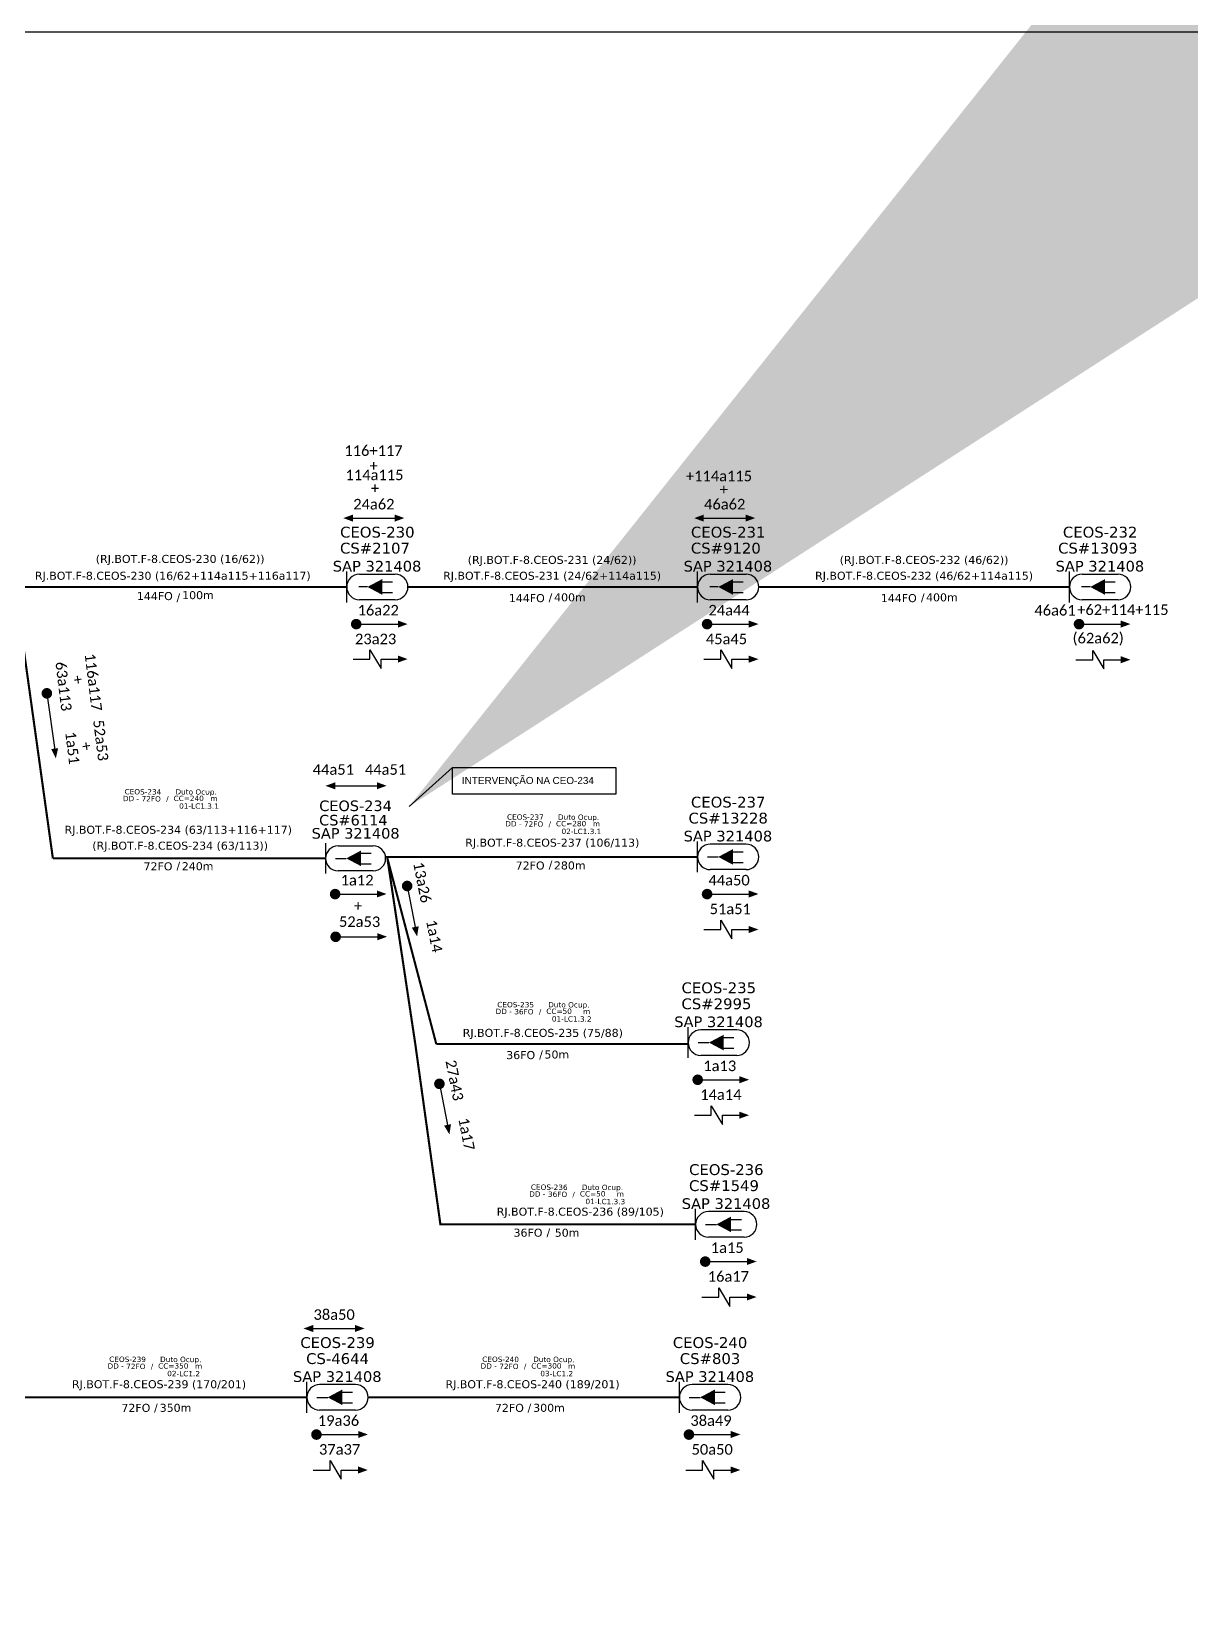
# Model space of a CAD drawing. Extents: x -4 to 1788, y 1 to 595.
# Drawn here: x 448.5 to 666, y 298.3 to 595.3 of the extents above; entities that cross this region are included whole.
import ezdxf
from ezdxf.enums import TextEntityAlignment as Align

# ---------------------------------------------------------------- set-up
doc = ezdxf.new("R2010")
doc.units = 0
doc.layers.add('10.4-Postes', color=1, linetype='Continuous', lineweight=0)
doc.layers.add('40.1-ETIQUETAS', color=1, linetype='Continuous', lineweight=20)
for name, color, linetype in [('20.4-CEOS', 1, 'Continuous'), ('20.5-CABO AÉREO', 1, 'Continuous'), ('20.5-CEO', 1, 'Continuous'), ('label_cabos', 7, 'Continuous'), ('SETA', 7, 'Continuous')]:
    doc.layers.add(name, color=color, linetype=linetype)
doc.styles.add('ARIAL', font='arial.ttf')
doc.styles.add('MtXpl_Calibri', font='calibri.ttf')
doc.styles.add('ROMANS', font='romans.shx')
doc.styles.add('siredit', font='verdana.ttf')
doc.dimstyles.new('CL', dxfattribs={"dimtxt": 1, "dimasz": 2, "dimexe": 0.18, "dimexo": 0.0625, "dimgap": 0.09, "dimtad": 0, "dimdec": 0, "dimrnd": 1, "dimzin": 0, "dimdsep": 46, "dimtxsty": 'siredit', "dimblk": 'NONE', "dimcen": 0, "dimse1": 1, "dimse2": 1, "dimsd1": 1, "dimsd2": 1, "dimclrt": 7, "dimadec": 0, "dimazin": 0, "dimtfac": 1, "dimtdec": 0, "dimtofl": 0, "dimtmove": 0, "dimatfit": 3, "dimfxl": 0, "dimtolj": 1, "dimtzin": 0, "dimarcsym": 0})

# ---------------------------------------------------------------- blocks, each defined once
blk = doc.blocks.new('Inst CB DT OCUP CFOA-SM-DD-S-72')
at = {"layer": 'label_cabos', "color": 0, "style": 'siredit'}
for tag, flags, p in [('ID_ATIVIDADE', 3, (1.31, 2.67)), ('FATOR', 1, (11.56, 2.55))]:
    blk.add_attdef(tag, text='', height=1, rotation=359.69, dxfattribs=dict(at, flags=flags)).set_placement(p, align=Align.MIDDLE_CENTER)
for tag, p in [('TIPO_CABO', (1.11, 0)), ('DESTINO_CABO', (3.13, 1.26)), ('CABO', (4.69, -0.05)), ('/', (7.71, -0.05)), ('LANCE', (10.41, 0.02)), ('TIPO_CABO', (13.11, 1.24)), ('UND', (16.46, 0)), ('FID', (13.65, -1.41))]:
    blk.add_attdef(tag, text='', height=1, rotation=359.69, dxfattribs=at).set_placement(p, align=Align.MIDDLE_CENTER)
blk.add_attdef('QTDE', (11.93, -0.45), '', height=1, rotation=359.69, dxfattribs=at)
blk = doc.blocks.new('Inst CB DT OCUP CFOA-SM-DD-S-36')
at = {"layer": 'label_cabos', "color": 0, "style": 'siredit'}
for tag, flags, p in [('ID_ATIVIDADE', 3, (1.31, 2.67)), ('FATOR', 1, (11.56, 2.55))]:
    blk.add_attdef(tag, text='', height=1, rotation=359.69, dxfattribs=dict(at, flags=flags)).set_placement(p, align=Align.MIDDLE_CENTER)
for tag, p in [('TIPO_CABO', (1.11, 0)), ('DESTINO_CABO', (3.13, 1.26)), ('CABO', (4.69, -0.05)), ('/', (7.71, -0.05)), ('LANCE', (10.41, 0.02)), ('TIPO_CABO', (13.11, 1.24)), ('UND', (16.46, 0)), ('FID', (13.65, -1.41))]:
    blk.add_attdef(tag, text='', height=1, rotation=359.69, dxfattribs=at).set_placement(p, align=Align.MIDDLE_CENTER)
blk.add_attdef('QTDE', (11.93, -0.45), '', height=1, rotation=359.69, dxfattribs=at)
blk = doc.blocks.new('_None')
blk = doc.blocks.new('*U100')
at = {"color": 3}
blk.add_lwpolyline([(0.0000405, 0.000041), (0.0001936, 0.000041), (0.0001936, 0.0000158), (0.0000405, 0.0000158)], close=True, dxfattribs=at)
at = {"color": 3, "style": 'ARIAL'}
blk.add_attdef('SERVIÇO_EM_EMENDA_EXIST', text='', height=0.00000666, dxfattribs=at).set_placement((0.0001321, 0.0000254), align=Align.RIGHT)
blk.add_attdef('FID', (0.0001344, 0.0000254), '', height=0.00000666, dxfattribs=at)
at = {"layer": '10.4-Postes', "lineweight": 0, "style": 'ROMANS'}
for tag, p, flags in [('ID_ATIVIDADE', (-0.0000068, -0.0000086), 3), ('QTDE', (-0.000006, -0.000014), 3), ('FATOR', (-0.0000019, -0.0000113), 1)]:
    blk.add_attdef(tag, p, '', height=0.00000209, dxfattribs=dict(at, flags=flags))
at = {"color": 3}
blk.add_leader([(-0.0000002, 0.0000042), (0.0000405, 0.000041)], dimstyle='CL', override={"dimgap": 0.09, "dimtad": 0}, dxfattribs=at)

msp = doc.modelspace()

# ---------------------------------------------------------------- linework, layer by layer
at = {"color": 7}
msp.add_lwpolyline([(-3.83, 595.26), (837.17, 595.26), (837.17, 1.26), (-3.83, 1.26)], close=True, dxfattribs=at)
at = {"color": 7, "const_width": 0.99}
for points in [[(508.89, 484.22, 1), (509.88, 484.22, 1)], [(574.69, 484.22, 1), (575.68, 484.22, 1)], [(644.45, 484.22, 1), (645.44, 484.22, 1)], [(518.84, 435.63, 1), (519.03, 434.66, 1)]]:
    msp.add_lwpolyline(points, format="xyb", close=True, dxfattribs=at)
at = {"color": 7}
for points in [[(511.96, 477.67), (511.96, 479.42), (514.05, 475.92), (514.05, 477.67)], [(577.76, 477.65), (577.76, 479.4), (579.85, 475.9), (579.85, 477.65)], [(647.52, 477.55), (647.52, 479.3), (649.61, 475.81), (649.61, 477.55)]]:
    msp.add_lwpolyline(points, dxfattribs=at)
at = {"color": 0, "const_width": 0.99}
for points in [[(451.3, 471.74, 1), (451.42, 470.75, 1)], [(504.93, 433.62, 1), (505.92, 433.62, 1)], [(574.69, 433.62, 1), (575.68, 433.62, 1)], [(505.03, 425.62, 1), (506.02, 425.62, 1)], [(524.89, 398.54, 1), (525.08, 397.57, 1)], [(572.93, 398.82, 1), (573.92, 398.82, 1)], [(574.34, 364.74, 1), (575.33, 364.74, 1)], [(501.43, 332.32, 1), (502.42, 332.32, 1)], [(571.29, 332.32, 1), (572.28, 332.32, 1)]]:
    msp.add_lwpolyline(points, format="xyb", close=True, dxfattribs=at)
at = {"color": 0}
for points in [[(577.74, 426.98), (577.74, 428.73), (579.83, 425.23), (579.84, 426.98)], [(575.98, 392.18), (575.98, 393.93), (578.08, 390.43), (578.08, 392.18)], [(577.39, 358.1), (577.39, 359.85), (579.48, 356.35), (579.48, 358.1)], [(504.48, 325.68), (504.48, 327.43), (506.58, 323.94), (506.58, 325.68)], [(574.35, 325.68), (574.35, 327.43), (576.44, 323.94), (576.44, 325.68)]]:
    msp.add_lwpolyline(points, dxfattribs=at)
at = {"layer": '20.4-CEOS', "color": 7}
for p, q in [((509.98, 493.58), (516.69, 493.58)), ((575.78, 493.58), (582.49, 493.58)), ((645.54, 493.58), (652.25, 493.58)), ((516.69, 488.8), (509.98, 488.8)), ((582.49, 488.8), (575.78, 488.8)), ((652.25, 488.8), (645.54, 488.8))]:
    msp.add_line(p, q, dxfattribs=at)
at = {"layer": '20.4-CEOS', "color": 8}
for p, q in [((582.49, 442.99), (575.78, 442.99)), ((582.49, 438.2), (575.78, 438.2)), ((580.74, 408.18), (574.02, 408.18)), ((580.74, 403.4), (574.02, 403.4)), ((582.14, 374.11), (575.43, 374.11)), ((582.14, 369.32), (575.43, 369.32)), ((509.24, 341.69), (502.52, 341.69)), ((579.1, 341.69), (572.38, 341.69)), ((509.24, 336.9), (502.52, 336.9)), ((579.1, 336.9), (572.38, 336.9))]:
    msp.add_line(p, q, dxfattribs=at)
at = {"layer": '20.4-CEOS', "color": 7}
for points in [[(507.59, 488.3), (507.59, 494.08)], [(573.39, 488.3), (573.39, 494.08)], [(643.15, 488.3), (643.15, 494.08)], [(511.48, 491.19), (509.87, 491.19)], [(514.13, 492.14), (516.17, 492.14)], [(514.13, 490.15), (516.17, 490.15)], [(577.28, 491.19), (575.67, 491.19)], [(579.93, 492.14), (581.97, 492.14)], [(579.93, 490.15), (581.97, 490.15)], [(647.04, 491.19), (645.43, 491.19)], [(649.69, 492.14), (651.73, 492.14)], [(649.69, 490.15), (651.73, 490.15)]]:
    msp.add_lwpolyline(points, dxfattribs=at)
for points in [[(511.48, 491.19, 0, 2.95, 0), (514.26, 491.19, 2.95, 2.95, 0)], [(577.28, 491.19, 0, 2.95, 0), (580.05, 491.19, 2.95, 2.95, 0)], [(647.04, 491.19, 0, 2.95, 0), (649.81, 491.19, 2.95, 2.95, 0)]]:
    msp.add_lwpolyline(points, format="xyseb", dxfattribs=at)
at = {"layer": '20.4-CEOS', "color": 8}
for points in [[(573.39, 437.71), (573.39, 443.48)], [(575.24, 440.59), (577.28, 440.59)], [(579.93, 441.54), (581.97, 441.54)], [(579.93, 439.55), (581.97, 439.55)], [(571.63, 402.91), (571.63, 408.68)], [(573.49, 405.79), (575.53, 405.79)], [(578.17, 406.74), (580.21, 406.74)], [(578.17, 404.75), (580.21, 404.75)], [(573.04, 368.83), (573.04, 374.6)], [(574.89, 371.71), (576.93, 371.71)], [(579.58, 372.66), (581.62, 372.66)], [(579.58, 370.67), (581.62, 370.67)], [(500.13, 336.41), (500.13, 342.18)], [(569.99, 336.41), (569.99, 342.18)], [(501.99, 339.3), (504.03, 339.3)], [(506.67, 340.24), (508.71, 340.24)], [(571.85, 339.3), (573.89, 339.3)], [(576.54, 340.24), (578.57, 340.24)], [(506.67, 338.25), (508.71, 338.25)], [(576.54, 338.25), (578.57, 338.25)]]:
    msp.add_lwpolyline(points, dxfattribs=at)
at = {"layer": '20.4-CEOS', "color": 5}
for points in [[(505.48, 440.32), (507.52, 440.32)], [(510.17, 441.27), (512.21, 441.27)], [(510.17, 439.28), (512.21, 439.28)]]:
    msp.add_lwpolyline(points, dxfattribs=at)
msp.add_lwpolyline([(507.52, 440.32, 0, 2.95, 0), (510.3, 440.32, 2.95, 2.95, 0)], format="xyseb", dxfattribs=at)
at = {"layer": '20.4-CEOS', "color": 8}
for points in [[(577.28, 440.59, 0, 2.95, 0), (580.05, 440.59, 2.95, 2.95, 0)], [(575.53, 405.79, 0, 2.95, 0), (578.3, 405.79, 2.95, 2.95, 0)], [(576.93, 371.71, 0, 2.95, 0), (579.7, 371.71, 2.95, 2.95, 0)], [(504.03, 339.3, 0, 2.95, 0), (506.8, 339.3, 2.95, 2.95, 0)], [(573.89, 339.3, 0, 2.95, 0), (576.66, 339.3, 2.95, 2.95, 0)]]:
    msp.add_lwpolyline(points, format="xyseb", dxfattribs=at)
at = {"layer": '20.4-CEOS', "color": 7}
for centre, start, end in [((509.98, 491.19), 90, 270), ((516.69, 491.19), 270, 90), ((575.78, 491.19), 90, 270), ((582.49, 491.19), 270, 90), ((645.54, 491.19), 90, 270), ((652.25, 491.19), 270, 90)]:
    msp.add_arc(centre, 2.39, start, end, dxfattribs=at)
at = {"layer": '20.4-CEOS', "color": 8}
for centre, start, end in [((575.78, 440.59), 90, 270), ((582.49, 440.59), 270, 90), ((574.02, 405.79), 90, 270), ((580.74, 405.79), 270, 90), ((575.43, 371.71), 90, 270), ((582.14, 371.71), 270, 90), ((502.52, 339.3), 90, 270), ((509.24, 339.3), 270, 90), ((572.38, 339.3), 90, 270), ((579.1, 339.3), 270, 90)]:
    msp.add_arc(centre, 2.39, start, end, dxfattribs=at)
at = {"layer": '20.5-CABO AÉREO', "color": 7, "ltscale": 50, "const_width": 0.4}
for points in [[(445.37, 491.19), (507.59, 491.19)], [(519.09, 491.19), (573.39, 491.19)], [(584.89, 491.19), (643.15, 491.19)], [(515.19, 440.59), (515.16, 440.59), (524.4, 405.51)], [(515.13, 440.59), (573.39, 440.59)], [(515.19, 440.59), (520.46, 405.51), (525.17, 371.71), (573.04, 371.71)], [(524.4, 405.51), (571.65, 405.51)], [(441.77, 339.3), (500.13, 339.3)], [(511.63, 339.3), (569.99, 339.3)]]:
    msp.add_lwpolyline(points, dxfattribs=at)
at = {"layer": '20.5-CABO AÉREO', "color": 5, "ltscale": 50, "const_width": 0.4}
for points in [[(445.43, 491.19), (445.4, 491.19), (452.49, 440.31)], [(452.49, 440.31), (503.64, 440.31)]]:
    msp.add_lwpolyline(points, dxfattribs=at)
at = {"layer": '20.5-CEO', "color": 5}
for p, q in [((505.99, 442.65), (512.56, 442.65)), ((512.56, 437.97), (505.99, 437.97))]:
    msp.add_line(p, q, dxfattribs=at)
msp.add_lwpolyline([(503.64, 443.14), (503.64, 437.49)], dxfattribs=at)
for centre, start, end in [((505.99, 440.31), 90, 270), ((512.56, 440.31), 270, 90)]:
    msp.add_arc(centre, 2.34, start, end, dxfattribs=at)
at = {"layer": 'SETA', "color": 7}
for points in [[(508.77, 504.09), (517.28, 504.09)], [(574.57, 504.09), (583.08, 504.09)], [(509.39, 484.22), (517.9, 484.22)], [(575.18, 484.22), (583.7, 484.22)], [(644.94, 484.22), (653.46, 484.22)], [(508.8, 477.67), (511.96, 477.67)], [(514.05, 477.67), (517.21, 477.67)], [(574.6, 477.65), (577.76, 477.65)], [(579.85, 477.65), (583.01, 477.65)], [(644.36, 477.55), (647.52, 477.55)], [(649.61, 477.55), (652.77, 477.55)], [(505.42, 433.62), (513.94, 433.62)], [(505.53, 425.62), (514.04, 425.62)]]:
    msp.add_lwpolyline(points, dxfattribs=at)
at = {"layer": 'SETA', "color": 0}
for points in [[(451.36, 471.24), (452.9, 460.21)], [(505.44, 453.91), (513.95, 453.91)], [(518.93, 435.14), (520.57, 426.79)], [(575.18, 433.62), (583.7, 433.62)], [(574.58, 426.98), (577.74, 426.98)], [(579.84, 426.98), (583, 426.98)], [(524.99, 398.05), (526.63, 389.7)], [(573.43, 398.82), (581.94, 398.82)], [(572.82, 392.18), (575.98, 392.18)], [(578.08, 392.18), (581.24, 392.18)], [(574.83, 364.74), (583.34, 364.74)], [(574.23, 358.1), (577.39, 358.1)], [(579.48, 358.1), (582.64, 358.1)], [(501.31, 352.2), (509.82, 352.2)], [(501.93, 332.32), (510.44, 332.32)], [(571.79, 332.32), (580.3, 332.32)], [(501.32, 325.68), (504.48, 325.68)], [(506.58, 325.68), (509.74, 325.68)], [(571.19, 325.68), (574.35, 325.68)], [(576.44, 325.68), (579.6, 325.68)]]:
    msp.add_lwpolyline(points, dxfattribs=at)
at = {"layer": 'SETA', "color": 7}
for points in [[(508.77, 504.75), (506.96, 504.09), (508.77, 503.43)], [(516.6, 504.76), (518.41, 504.1), (516.6, 503.44)], [(574.57, 504.75), (572.76, 504.09), (574.57, 503.43)], [(582.4, 504.76), (584.21, 504.1), (582.4, 503.44)], [(517.21, 484.89), (519.03, 484.23), (517.21, 483.57)], [(583.01, 484.89), (584.83, 484.23), (583.01, 483.57)], [(652.77, 484.89), (654.59, 484.23), (652.77, 483.57)], [(517.21, 478.33), (519.03, 477.67), (517.21, 477.01)], [(583.01, 478.31), (584.83, 477.65), (583.01, 476.99)], [(652.77, 478.21), (654.59, 477.55), (652.77, 476.89)], [(513.25, 434.3), (515.07, 433.64), (513.25, 432.98)], [(513.36, 426.29), (515.17, 425.63), (513.36, 424.97)]]:
    msp.add_solid(points, dxfattribs=at)
at = {"layer": 'SETA', "color": 0}
for points in [[(453.48, 460.97), (453.05, 459.08), (452.17, 460.8)], [(505.44, 453.25), (503.63, 453.91), (505.44, 454.57)], [(513.27, 454.59), (515.08, 453.93), (513.27, 453.27)], [(583.01, 434.3), (584.83, 433.64), (583.01, 432.98)], [(521.1, 427.59), (520.8, 425.68), (519.81, 427.34)], [(583, 427.64), (584.81, 426.98), (583, 426.32)], [(581.26, 399.49), (583.07, 398.83), (581.26, 398.17)], [(581.24, 392.84), (583.05, 392.18), (581.24, 391.52)], [(527.16, 390.5), (526.86, 388.59), (525.86, 390.24)], [(582.66, 365.42), (584.48, 364.76), (582.66, 364.1)], [(582.64, 358.76), (584.46, 358.1), (582.64, 357.44)], [(501.31, 352.86), (499.5, 352.2), (501.31, 351.54)], [(509.14, 352.87), (510.95, 352.21), (509.14, 351.55)], [(509.75, 333), (511.57, 332.34), (509.75, 331.68)], [(579.62, 333), (581.43, 332.34), (579.62, 331.68)], [(509.74, 326.34), (511.55, 325.68), (509.74, 325.02)], [(579.6, 326.34), (581.42, 325.68), (579.6, 325.02)]]:
    msp.add_solid(points, dxfattribs=at)

# ---------------------------------------------------------------- block references
at = {"color": 0, "lineweight": 0, "xscale": 199999.9999999376, "yscale": 199999.9999999376, "zscale": 199999.9999999376}
msp.add_blockref('*U100', (519.32, 449.17), dxfattribs=at).add_auto_attribs({'SERVIÇO_EM_EMENDA_EXIST': 'INTERVENÇÃO NA', 'FID': 'CEO-234'})
at = {"color": 6, "lineweight": 0}
ref = msp.add_blockref('Inst CB DT OCUP CFOA-SM-DD-S-72', (466.25, 451.54), dxfattribs=at)
ref.add_attrib('DESTINO_CABO', 'CEOS-234', dxfattribs={"layer": 'label_cabos', "color": 0, "height": 1, "rotation": 359.69, "style": 'siredit'}).set_placement((469.38, 452.8), align=Align.MIDDLE_CENTER)
ref.add_attrib('TIPO_CABO', 'Duto Ocup.', dxfattribs={"layer": 'label_cabos', "color": 0, "height": 1, "rotation": 359.69, "style": 'siredit'}).set_placement((479.36, 452.78), align=Align.MIDDLE_CENTER)
ref.add_attrib('/', '/', dxfattribs={"layer": 'label_cabos', "color": 0, "height": 1, "rotation": 359.69, "style": 'siredit'}).set_placement((473.96, 451.48), align=Align.MIDDLE_CENTER)
ref.add_attrib('FID', '01-LC1.3.1', dxfattribs={"layer": 'label_cabos', "color": 0, "height": 1, "rotation": 359.69, "style": 'siredit'}).set_placement((479.9, 450.12), align=Align.MIDDLE_CENTER)
ref.add_attrib('LANCE', 'CC=', dxfattribs={"layer": 'label_cabos', "color": 0, "height": 1, "rotation": 359.69, "style": 'siredit'}).set_placement((476.66, 451.56), align=Align.MIDDLE_CENTER)
ref.add_attrib('UND', 'm', dxfattribs={"layer": 'label_cabos', "color": 0, "height": 1, "rotation": 359.69, "style": 'siredit'}).set_placement((482.71, 451.54), align=Align.MIDDLE_CENTER)
ref.add_attrib('CABO', '72FO', dxfattribs={"layer": 'label_cabos', "color": 0, "height": 1, "rotation": 359.69, "style": 'siredit'}).set_placement((470.93, 451.48), align=Align.MIDDLE_CENTER)
ref.add_attrib('TIPO_CABO', 'DD - ', dxfattribs={"layer": 'label_cabos', "color": 0, "height": 1, "rotation": 359.69, "style": 'siredit'}).set_placement((467.36, 451.53), align=Align.MIDDLE_CENTER)
ref.add_attrib('QTDE', '240', (478.18, 451.08), dxfattribs={"layer": 'label_cabos', "color": 0, "height": 1, "rotation": 359.69, "style": 'siredit'})
ref = msp.add_blockref('Inst CB DT OCUP CFOA-SM-DD-S-72', (537.97, 446.8), dxfattribs=at)
ref.add_attrib('DESTINO_CABO', 'CEOS-237', dxfattribs={"layer": 'label_cabos', "color": 0, "height": 1, "rotation": 359.69, "style": 'siredit'}).set_placement((541.1, 448.06), align=Align.MIDDLE_CENTER)
ref.add_attrib('TIPO_CABO', 'Duto Ocup.', dxfattribs={"layer": 'label_cabos', "color": 0, "height": 1, "rotation": 359.69, "style": 'siredit'}).set_placement((551.08, 448.04), align=Align.MIDDLE_CENTER)
ref.add_attrib('/', '/', dxfattribs={"layer": 'label_cabos', "color": 0, "height": 1, "rotation": 359.69, "style": 'siredit'}).set_placement((545.68, 446.75), align=Align.MIDDLE_CENTER)
ref.add_attrib('FID', '02-LC1.3.1', dxfattribs={"layer": 'label_cabos', "color": 0, "height": 1, "rotation": 359.69, "style": 'siredit'}).set_placement((551.62, 445.38), align=Align.MIDDLE_CENTER)
ref.add_attrib('LANCE', 'CC=', dxfattribs={"layer": 'label_cabos', "color": 0, "height": 1, "rotation": 359.69, "style": 'siredit'}).set_placement((548.38, 446.82), align=Align.MIDDLE_CENTER)
ref.add_attrib('UND', 'm', dxfattribs={"layer": 'label_cabos', "color": 0, "height": 1, "rotation": 359.69, "style": 'siredit'}).set_placement((554.43, 446.8), align=Align.MIDDLE_CENTER)
ref.add_attrib('CABO', '72FO', dxfattribs={"layer": 'label_cabos', "color": 0, "height": 1, "rotation": 359.69, "style": 'siredit'}).set_placement((542.65, 446.75), align=Align.MIDDLE_CENTER)
ref.add_attrib('TIPO_CABO', 'DD - ', dxfattribs={"layer": 'label_cabos', "color": 0, "height": 1, "rotation": 359.69, "style": 'siredit'}).set_placement((539.08, 446.79), align=Align.MIDDLE_CENTER)
ref.add_attrib('QTDE', '280', (549.9, 446.34), dxfattribs={"layer": 'label_cabos', "color": 0, "height": 1, "rotation": 359.69, "style": 'siredit'})
ref = msp.add_blockref('Inst CB DT OCUP CFOA-SM-DD-S-36', (536.15, 411.63), dxfattribs=at)
ref.add_attrib('DESTINO_CABO', 'CEOS-235', dxfattribs={"layer": 'label_cabos', "color": 0, "height": 1, "rotation": 359.69, "style": 'siredit'}).set_placement((539.28, 412.9), align=Align.MIDDLE_CENTER)
ref.add_attrib('TIPO_CABO', 'Duto Ocup.', dxfattribs={"layer": 'label_cabos', "color": 0, "height": 1, "rotation": 359.69, "style": 'siredit'}).set_placement((549.26, 412.88), align=Align.MIDDLE_CENTER)
ref.add_attrib('/', '/', dxfattribs={"layer": 'label_cabos', "color": 0, "height": 1, "rotation": 359.69, "style": 'siredit'}).set_placement((543.86, 411.58), align=Align.MIDDLE_CENTER)
ref.add_attrib('FID', '01-LC1.3.2', dxfattribs={"layer": 'label_cabos', "color": 0, "height": 1, "rotation": 359.69, "style": 'siredit'}).set_placement((549.8, 410.22), align=Align.MIDDLE_CENTER)
ref.add_attrib('LANCE', 'CC=', dxfattribs={"layer": 'label_cabos', "color": 0, "height": 1, "rotation": 359.69, "style": 'siredit'}).set_placement((546.56, 411.66), align=Align.MIDDLE_CENTER)
ref.add_attrib('UND', 'm', dxfattribs={"layer": 'label_cabos', "color": 0, "height": 1, "rotation": 359.69, "style": 'siredit'}).set_placement((552.61, 411.64), align=Align.MIDDLE_CENTER)
ref.add_attrib('CABO', '36FO', dxfattribs={"layer": 'label_cabos', "color": 0, "height": 1, "rotation": 359.69, "style": 'siredit'}).set_placement((540.83, 411.58), align=Align.MIDDLE_CENTER)
ref.add_attrib('TIPO_CABO', 'DD - ', dxfattribs={"layer": 'label_cabos', "color": 0, "height": 1, "rotation": 359.69, "style": 'siredit'}).set_placement((537.26, 411.63), align=Align.MIDDLE_CENTER)
ref.add_attrib('QTDE', '50', (548.08, 411.18), dxfattribs={"layer": 'label_cabos', "color": 0, "height": 1, "rotation": 359.69, "style": 'siredit'})
ref = msp.add_blockref('Inst CB DT OCUP CFOA-SM-DD-S-36', (542.45, 377.41), dxfattribs=at)
ref.add_attrib('DESTINO_CABO', 'CEOS-236', dxfattribs={"layer": 'label_cabos', "color": 0, "height": 1, "rotation": 359.69, "style": 'siredit'}).set_placement((545.58, 378.68), align=Align.MIDDLE_CENTER)
ref.add_attrib('TIPO_CABO', 'Duto Ocup.', dxfattribs={"layer": 'label_cabos', "color": 0, "height": 1, "rotation": 359.69, "style": 'siredit'}).set_placement((555.56, 378.66), align=Align.MIDDLE_CENTER)
ref.add_attrib('/', '/', dxfattribs={"layer": 'label_cabos', "color": 0, "height": 1, "rotation": 359.69, "style": 'siredit'}).set_placement((550.16, 377.36), align=Align.MIDDLE_CENTER)
ref.add_attrib('FID', '01-LC1.3.3', dxfattribs={"layer": 'label_cabos', "color": 0, "height": 1, "rotation": 359.69, "style": 'siredit'}).set_placement((556.1, 376), align=Align.MIDDLE_CENTER)
ref.add_attrib('LANCE', 'CC=', dxfattribs={"layer": 'label_cabos', "color": 0, "height": 1, "rotation": 359.69, "style": 'siredit'}).set_placement((552.86, 377.44), align=Align.MIDDLE_CENTER)
ref.add_attrib('UND', 'm', dxfattribs={"layer": 'label_cabos', "color": 0, "height": 1, "rotation": 359.69, "style": 'siredit'}).set_placement((558.91, 377.42), align=Align.MIDDLE_CENTER)
ref.add_attrib('CABO', '36FO', dxfattribs={"layer": 'label_cabos', "color": 0, "height": 1, "rotation": 359.69, "style": 'siredit'}).set_placement((547.14, 377.36), align=Align.MIDDLE_CENTER)
ref.add_attrib('TIPO_CABO', 'DD - ', dxfattribs={"layer": 'label_cabos', "color": 0, "height": 1, "rotation": 359.69, "style": 'siredit'}).set_placement((543.56, 377.41), align=Align.MIDDLE_CENTER)
ref.add_attrib('QTDE', '50', (554.38, 376.96), dxfattribs={"layer": 'label_cabos', "color": 0, "height": 1, "rotation": 359.69, "style": 'siredit'})
ref = msp.add_blockref('Inst CB DT OCUP CFOA-SM-DD-S-72', (463.37, 345.16), dxfattribs=at)
ref.add_attrib('DESTINO_CABO', 'CEOS-239', dxfattribs={"layer": 'label_cabos', "color": 0, "height": 1, "rotation": 359.69, "style": 'siredit'}).set_placement((466.5, 346.43), align=Align.MIDDLE_CENTER)
ref.add_attrib('TIPO_CABO', 'Duto Ocup.', dxfattribs={"layer": 'label_cabos', "color": 0, "height": 1, "rotation": 359.69, "style": 'siredit'}).set_placement((476.47, 346.41), align=Align.MIDDLE_CENTER)
ref.add_attrib('/', '/', dxfattribs={"layer": 'label_cabos', "color": 0, "height": 1, "rotation": 359.69, "style": 'siredit'}).set_placement((471.08, 345.11), align=Align.MIDDLE_CENTER)
ref.add_attrib('FID', '02-LC1.2', dxfattribs={"layer": 'label_cabos', "color": 0, "height": 1, "rotation": 359.69, "style": 'siredit'}).set_placement((477.01, 343.75), align=Align.MIDDLE_CENTER)
ref.add_attrib('LANCE', 'CC=', dxfattribs={"layer": 'label_cabos', "color": 0, "height": 1, "rotation": 359.69, "style": 'siredit'}).set_placement((473.77, 345.18), align=Align.MIDDLE_CENTER)
ref.add_attrib('UND', 'm', dxfattribs={"layer": 'label_cabos', "color": 0, "height": 1, "rotation": 359.69, "style": 'siredit'}).set_placement((479.83, 345.16), align=Align.MIDDLE_CENTER)
ref.add_attrib('CABO', '72FO', dxfattribs={"layer": 'label_cabos', "color": 0, "height": 1, "rotation": 359.69, "style": 'siredit'}).set_placement((468.05, 345.11), align=Align.MIDDLE_CENTER)
ref.add_attrib('TIPO_CABO', 'DD - ', dxfattribs={"layer": 'label_cabos', "color": 0, "height": 1, "rotation": 359.69, "style": 'siredit'}).set_placement((464.48, 345.16), align=Align.MIDDLE_CENTER)
ref.add_attrib('QTDE', '350', (475.29, 344.71), dxfattribs={"layer": 'label_cabos', "color": 0, "height": 1, "rotation": 359.69, "style": 'siredit'})
ref = msp.add_blockref('Inst CB DT OCUP CFOA-SM-DD-S-72', (533.33, 345.16), dxfattribs=at)
ref.add_attrib('DESTINO_CABO', 'CEOS-240', dxfattribs={"layer": 'label_cabos', "color": 0, "height": 1, "rotation": 359.69, "style": 'siredit'}).set_placement((536.46, 346.43), align=Align.MIDDLE_CENTER)
ref.add_attrib('TIPO_CABO', 'Duto Ocup.', dxfattribs={"layer": 'label_cabos', "color": 0, "height": 1, "rotation": 359.69, "style": 'siredit'}).set_placement((546.44, 346.41), align=Align.MIDDLE_CENTER)
ref.add_attrib('/', '/', dxfattribs={"layer": 'label_cabos', "color": 0, "height": 1, "rotation": 359.69, "style": 'siredit'}).set_placement((541.05, 345.11), align=Align.MIDDLE_CENTER)
ref.add_attrib('FID', '03-LC1.2', dxfattribs={"layer": 'label_cabos', "color": 0, "height": 1, "rotation": 359.69, "style": 'siredit'}).set_placement((546.98, 343.75), align=Align.MIDDLE_CENTER)
ref.add_attrib('LANCE', 'CC=', dxfattribs={"layer": 'label_cabos', "color": 0, "height": 1, "rotation": 359.69, "style": 'siredit'}).set_placement((543.74, 345.18), align=Align.MIDDLE_CENTER)
ref.add_attrib('UND', 'm', dxfattribs={"layer": 'label_cabos', "color": 0, "height": 1, "rotation": 359.69, "style": 'siredit'}).set_placement((549.79, 345.16), align=Align.MIDDLE_CENTER)
ref.add_attrib('CABO', '72FO', dxfattribs={"layer": 'label_cabos', "color": 0, "height": 1, "rotation": 359.69, "style": 'siredit'}).set_placement((538.02, 345.11), align=Align.MIDDLE_CENTER)
ref.add_attrib('TIPO_CABO', 'DD - ', dxfattribs={"layer": 'label_cabos', "color": 0, "height": 1, "rotation": 359.69, "style": 'siredit'}).set_placement((534.44, 345.16), align=Align.MIDDLE_CENTER)
ref.add_attrib('QTDE', '300', (545.26, 344.71), dxfattribs={"layer": 'label_cabos', "color": 0, "height": 1, "rotation": 359.69, "style": 'siredit'})

# ---------------------------------------------------------------- texts
at = {"color": 7, "style": 'MtXpl_Calibri'}
for s, p in [('116+117', (507.16, 515.75)), ('+', (511.88, 512.93)), ('114a115', (507.38, 511.2)), ('+114a115', (571.22, 511)), ('+', (512.15, 508.7)), ('+', (577.55, 508.5)), ('46a61', (636.57, 485.83)), ('+62+114+115', (644.6, 485.93)), ('(62a62)', (643.73, 480.61))]:
    msp.add_text(s, height=1.98, dxfattribs=at).set_placement(p)
at = {"color": 1, "style": 'MtXpl_Calibri'}
for s, rotation, p in [('116a117', 277.0192, (458.45, 478.6)), ('+', 8.9619, (456.57, 472.73)), ('52a53', 277.0192, (460.04, 466.16)), ('+', 8.9619, (458.17, 460.28)), ('+', 359.6912, (508.96, 430.45)), ('52a53', 359.6912, (506.14, 427.48))]:
    msp.add_text(s, height=1.98, rotation=rotation, dxfattribs=at).set_placement(p)
at = {"color": 7, "char_height": 1.98, "width": 25.1052, "attachment_point": 5}
for s, insert in [('{\\fCalibri|b0|i0|c0|p34;\\C7;24a62}', (512.69, 506.69)), ('{\\fCalibri|b0|i0|c0|p34;\\C7;46a62}', (578.49, 506.69)), ('{\\fCalibri|b0|i0|c0|p34;\\C7;16a22}', (513.51, 486.82)), ('{\\fCalibri|b0|i0|c0|p34;\\C7;24a44}', (579.31, 486.82)), ('{\\fCalibri|b0|i0|c0|p34;\\C7;23a23}', (513.02, 481.43)), ('{\\fCalibri|b0|i0|c0|p34;\\C7;45a45}', (578.82, 481.43)), ('{\\fCalibri|b0|i0|c0|p34;\\C7;1a12}', (509.55, 436.22))]:
    msp.add_mtext(s, dxfattribs=dict(at, insert=insert))
at = {"color": 0, "char_height": 1.98, "width": 25.1052, "attachment_point": 5}
for s, insert, rotation in [('{\\fCalibri|b0|i0|c0|p34;\\C7;63a113}', (454.5, 472.56), 277.0192), ('{\\fCalibri|b0|i0|c0|p34;\\C7;1a51}', (456.15, 461.01), 277.0192), ('{\\fCalibri|b0|i0|c0|p34;\\C7;1a14}', (524.03, 425.75), 281.1141), ('{\\fCalibri|b0|i0|c0|p34;\\C7;27a43}', (527.82, 398.72), 281.1141), ('{\\fCalibri|b0|i0|c0|p34;\\C7;1a17}', (530.08, 388.65), 281.1141)]:
    msp.add_mtext(s, dxfattribs=dict(at, insert=insert, rotation=rotation))
for s, insert in [('{\\fCalibri|b0|i0|c0|p34;\\C7;44a51}', (505.09, 456.96)), ('{\\fCalibri|b0|i0|c0|p34;\\C7;44a51}', (514.88, 456.96)), ('{\\fCalibri|b0|i0|c0|p34;\\C7;44a50}', (579.31, 436.22)), ('{\\fCalibri|b0|i0|c0|p34;\\C7;51a51}', (579.53, 430.83)), ('{\\fCalibri|b0|i0|c0|p34;\\C7;1a13}', (577.56, 401.42)), ('{\\fCalibri|b0|i0|c0|p34;\\C7;14a14}', (577.77, 396.03)), ('{\\fCalibri|b0|i0|c0|p34;\\C7;1a15}', (578.96, 367.34)), ('{\\fCalibri|b0|i0|c0|p34;\\C7;16a17}', (579.18, 361.95)), ('{\\fCalibri|b0|i0|c0|p34;\\C7;38a50}', (505.24, 354.8)), ('{\\fCalibri|b0|i0|c0|p34;\\C7;19a36}', (506.06, 334.93)), ('{\\fCalibri|b0|i0|c0|p34;\\C7;38a49}', (575.92, 334.93)), ('{\\fCalibri|b0|i0|c0|p34;\\C7;37a37}', (506.27, 329.53)), ('{\\fCalibri|b0|i0|c0|p34;\\C7;50a50}', (576.14, 329.53))]:
    msp.add_mtext(s, dxfattribs=dict(at, insert=insert))
at = {"color": 5, "insert": (521.76, 435.82), "char_height": 1.98, "width": 25.1052, "attachment_point": 5, "rotation": 281.1141}
msp.add_mtext('{\\fCalibri|b0|i0|c0|p34;\\C7;13a26}', dxfattribs=at)
at = {"layer": '20.4-CEOS', "color": 7, "style": 'siredit'}
for s, height, p in [('CEOS-230', 2.028, (513.34, 501.46)), ('CEOS-231', 2.028, (579.14, 501.46)), ('CEOS-232', 2.028, (648.9, 501.46)), ('CS#2107 ', 2.028, (513.34, 498.46)), ('CS#9120 ', 2.028, (579.14, 498.46)), ('CS#13093 ', 2.028, (648.9, 498.46)), ('SAP 321408', 2, (513.29, 495.08)), ('SAP 321408', 2, (579.09, 495.08)), ('SAP 321408', 2, (648.85, 495.08)), ('CEOS-237', 2.028, (579.14, 450.86)), ('CS#13228', 2.028, (579.14, 447.86)), ('SAP 321408', 2, (579.09, 444.49)), ('CEOS-235', 2.028, (577.38, 416.06)), ('CS#2995 ', 2.028, (577.38, 413.06)), ('SAP 321408', 2, (577.33, 409.68)), ('CEOS-236', 2.028, (578.79, 381.98)), ('CS#1549 ', 2.028, (578.79, 378.98)), ('SAP 321408', 2, (578.74, 375.61)), ('CEOS-239', 2.028, (505.88, 349.56)), ('CEOS-240', 2.028, (575.74, 349.56)), ('CS-4644', 2.028, (505.88, 346.56)), ('CS#803', 2.028, (575.74, 346.56)), ('SAP 321408', 2, (505.83, 343.19)), ('SAP 321408', 2, (575.7, 343.19))]:
    msp.add_text(s, height=height, dxfattribs=at).set_placement(p, align=Align.MIDDLE_CENTER)
at = {"layer": '20.4-CEOS', "color": 5, "style": 'siredit'}
msp.add_text('CEOS-234', height=1.977, dxfattribs=at).set_placement((509.25, 451.16), align=Align.TOP_CENTER)
at = {"layer": '20.5-CEO', "color": 5, "style": 'siredit'}
for s, p in [('CS#6114 ', (509.27, 448.47)), ('SAP 321408', (509.27, 446))]:
    msp.add_text(s, height=1.985, dxfattribs=at).set_placement(p, align=Align.TOP_CENTER)
at = {"layer": '40.1-ETIQUETAS', "color": 7, "style": 'siredit'}
for s, p in [('(RJ.BOT.F-8.CEOS-230 (16/62))', (476.36, 496.44)), ('(RJ.BOT.F-8.CEOS-231 (24/62))', (546.12, 496.26)), ('(RJ.BOT.F-8.CEOS-232 (46/62))', (615.88, 496.26)), ('RJ.BOT.F-8.CEOS-230 (16/62+114a115+116a117)', (474.98, 493.29)), ('RJ.BOT.F-8.CEOS-231 (24/62+114a115)', (546.12, 493.29)), ('RJ.BOT.F-8.CEOS-232 (46/62+114a115)', (615.88, 493.29))]:
    msp.add_text(s, height=1.5, dxfattribs=at).set_placement(p, align=Align.MIDDLE_CENTER)
for s, p in [('144FO', (474.98, 489.48)), ('/', (476.36, 489.24)), ('144FO', (544.74, 489.1)), ('/', (546.15, 489.24)), ('144FO', (614.5, 489.1)), ('/', (615.98, 489.24))]:
    msp.add_text(s, height=1.5, dxfattribs=at).set_placement(p, align=Align.MIDDLE_RIGHT)
for s, p in [('100m', (476.73, 489.65)), ('400m', (546.49, 489.24)), ('400m', (616.25, 489.24))]:
    msp.add_text(s, height=1.5, dxfattribs=at).set_placement(p, align=Align.MIDDLE_LEFT)
at = {"layer": '40.1-ETIQUETAS', "color": 1, "style": 'siredit'}
msp.add_text('RJ.BOT.F-8.CEOS-234 (63/113+116+117)', height=1.5, dxfattribs=at).set_placement((476.01, 445.68), align=Align.MIDDLE_CENTER)
at = {"layer": '40.1-ETIQUETAS', "color": 5, "style": 'siredit'}
msp.add_text('(RJ.BOT.F-8.CEOS-234 (63/113))', height=1.5, dxfattribs=at).set_placement((476.36, 442.7), align=Align.MIDDLE_CENTER)
at = {"layer": '40.1-ETIQUETAS', "color": 0, "style": 'siredit'}
for s, p in [('RJ.BOT.F-8.CEOS-237 (106/113)', (546.15, 443.26)), ('RJ.BOT.F-8.CEOS-235 (75/88)', (544.38, 407.61)), ('RJ.BOT.F-8.CEOS-236 (89/105)', (551.41, 374.1)), ('RJ.BOT.F-8.CEOS-239 (170/201)', (472.4, 341.76)), ('RJ.BOT.F-8.CEOS-240 (189/201)', (542.45, 341.76))]:
    msp.add_text(s, height=1.5, dxfattribs=at).set_placement(p, align=Align.MIDDLE_CENTER)
for s, p in [('72FO', (474.92, 438.83)), ('/', (476.37, 438.97)), ('72FO', (544.71, 438.98)), ('/', (546.16, 439.12)), ('36FO', (542.94, 403.45)), ('/', (544.39, 403.56)), ('36FO', (544.31, 370.16)), ('/', (545.75, 370.2)), ('72FO', (470.77, 337.33)), ('/', (472.16, 337.38)), ('72FO', (540.82, 337.33)), ('/', (542.21, 337.38))]:
    msp.add_text(s, height=1.5, dxfattribs=at).set_placement(p, align=Align.MIDDLE_RIGHT)
for s, p in [('240m', (476.67, 438.85)), ('280m', (546.46, 438.99)), ('50m', (544.69, 403.56)), ('50m', (546.61, 370.15)), ('350m', (472.52, 337.34)), ('300m', (542.57, 337.34))]:
    msp.add_text(s, height=1.5, dxfattribs=at).set_placement(p, align=Align.MIDDLE_LEFT)

doc.saveas('drawing.dxf')
